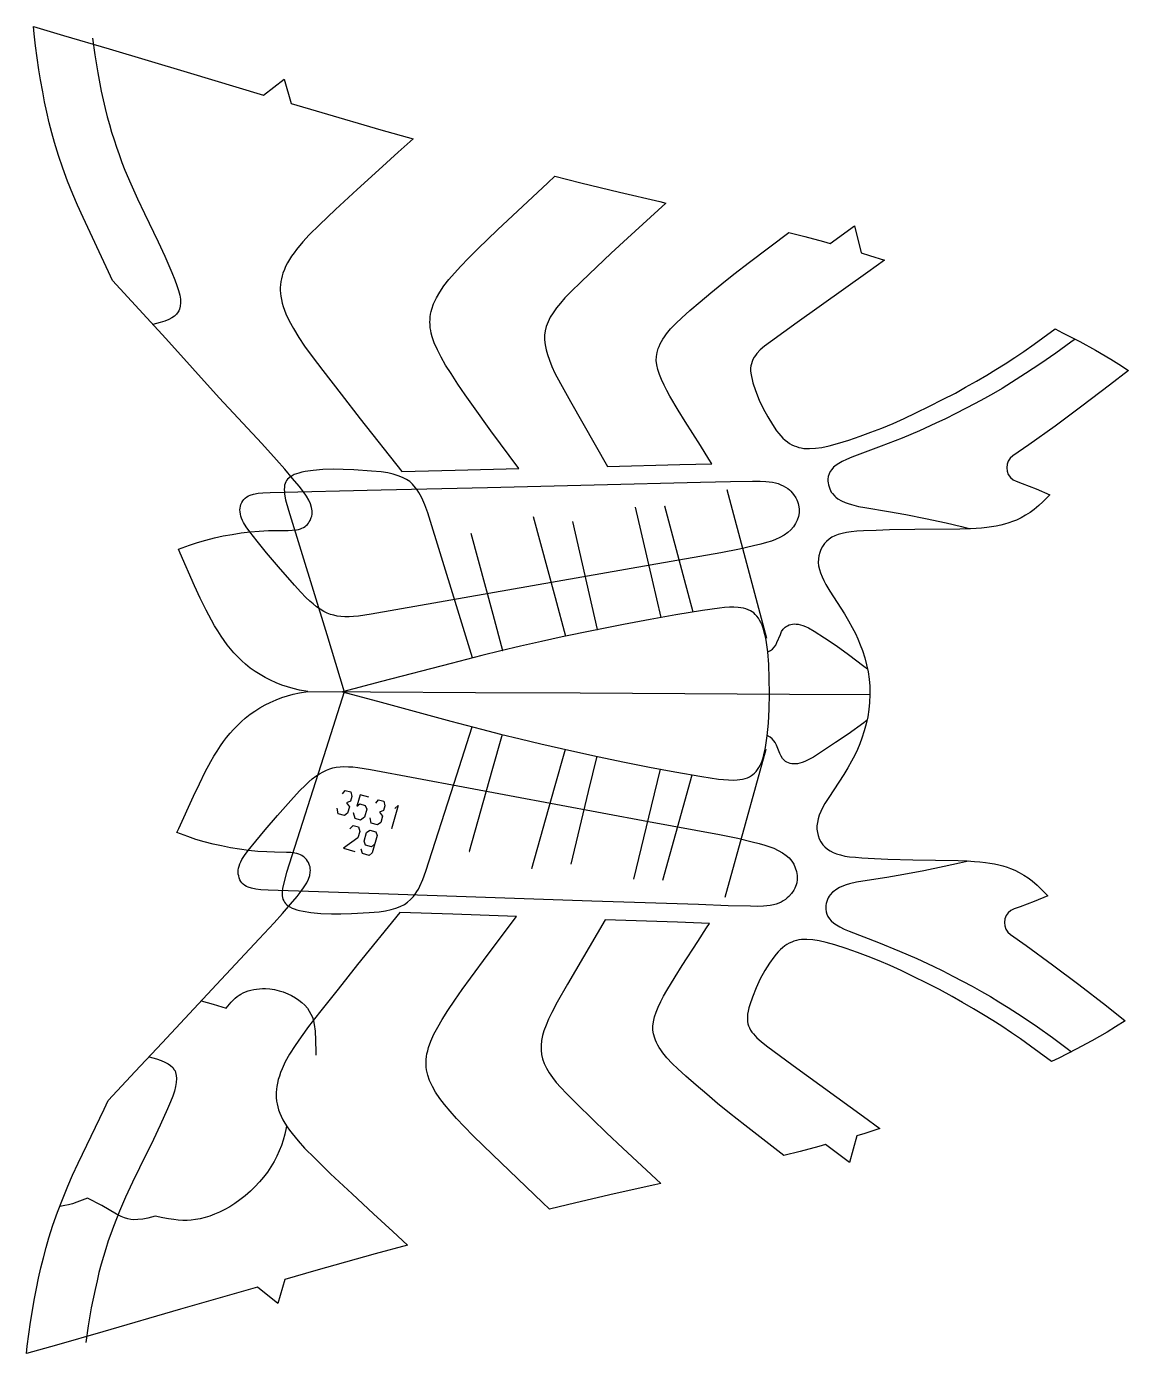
# Model space of a CAD drawing. Extents: x 0 to 536, y 0 to 385.
# Drawn here: x 204.3 to 358, y 0 to 184.9 of the extents above; entities that cross this region are included whole.
import ezdxf

# ---------------------------------------------------------------- set-up
doc = ezdxf.new("R2010")
doc.units = 0
doc.header["$MEASUREMENT"] = 0
doc.layers.add('001', color=7, linetype='CONTINUOUS')

msp = doc.modelspace()

# ---------------------------------------------------------------- linework, layer by layer
at = {"layer": '001', "color": 7, "linetype": 'CONTINUOUS'}
for points in [[(321.15, 86.775), (320.825, 85.75), (320.525, 84.95), (320.175, 84.15), (319.825, 83.375), (319.375, 82.55), (318.85, 81.625), (318.275, 80.675), (316.2, 77.5), (315.65, 76.625), (315.325, 76.05), (315.075, 75.525), (314.875, 75), (314.725, 74.525), (314.6, 74), (314.55, 73.525), (314.55, 73.05), (314.6, 72.625), (314.7, 72.175), (314.875, 71.725), (315.1, 71.3), (315.375, 70.9), (315.65, 70.6), (316, 70.275), (316.4, 70.025), (316.825, 69.8), (317.275, 69.625), (317.825, 69.475), (318.45, 69.325), (319.1, 69.225), (319.9, 69.15), (320.825, 69.075), (322.575, 69), (324.45, 68.9), (327.925, 68.8), (334.25, 68.7), (335.475, 68.65), (336.525, 68.575), (337.275, 68.525), (338.025, 68.425), (338.65, 68.35), (339.3, 68.225), (339.925, 68.075), (340.45, 67.95), (341.05, 67.775), (341.55, 67.575), (342.125, 67.35), (342.75, 67.025), (343.375, 66.675), (343.975, 66.275), (344.55, 65.85), (345.225, 65.275), (345.775, 64.775), (346.725, 63.8), (344.825, 63), (342.875, 62.25), (342.025, 61.95), (341.575, 61.725), (341.2, 61.425), (340.925, 61.025), (340.725, 60.575), (340.675, 60.075), (340.725, 59.6), (340.875, 59.15), (341.15, 58.725), (341.525, 58.4), (343.7, 56.875), (347.4, 54.175), (351.075, 51.4), (354.9, 48.425), (357.5, 46.35), (356.175, 45.5), (355.025, 44.8), (352.875, 43.575), (350.7, 42.4), (348.275, 41.175), (347.225, 40.675), (345.525, 41.95), (344.325, 42.825), (342.9, 43.825), (341.65, 44.7), (340.3, 45.6), (339.05, 46.4), (337.775, 47.2), (336.35, 48.05), (334.825, 48.925), (333.4, 49.725), (331.625, 50.7), (329.85, 51.625), (327.95, 52.55), (326.3, 53.35), (324.775, 54.05), (323.2, 54.725), (321.7, 55.325), (320.175, 55.9), (318.6, 56.45), (317.05, 56.925), (315.85, 57.275), (314.875, 57.5), (313.975, 57.625), (313.15, 57.7), (312.775, 57.7), (312.375, 57.675), (312, 57.625), (311.675, 57.55), (311.3, 57.45), (311.025, 57.325), (310.675, 57.175), (310.35, 57), (310.05, 56.8), (309.725, 56.525), (309.45, 56.275), (309.125, 55.95), (308.85, 55.625), (308.525, 55.225), (307.925, 54.4), (307.275, 53.35), (306.65, 52.2), (306.075, 50.975), (305.55, 49.675), (305.175, 48.6), (305.05, 48.15), (304.95, 47.7), (304.875, 47.3), (304.85, 46.925), (304.85, 46.575), (304.875, 46.25), (304.925, 45.95), (305.025, 45.65), (305.125, 45.375), (305.3, 45.05), (305.475, 44.775), (305.7, 44.525), (306.15, 44), (306.75, 43.475), (307.525, 42.85), (311.225, 40.15), (321.025, 33.025), (323.325, 31.35), (321.225, 30.675), (320.1, 30.35), (319.1, 26.6), (315.75, 29.1), (314.825, 28.85), (312.2, 28.15), (309.95, 27.6), (304.5, 31.825), (302.375, 33.5), (300.7, 34.85), (299.175, 36.125), (297.7, 37.375), (296.275, 38.625), (295.15, 39.65), (294.35, 40.425), (293.625, 41.2), (293.05, 41.9), (292.775, 42.3), (292.55, 42.625), (292.35, 42.975), (292.175, 43.325), (292.025, 43.65), (291.925, 43.95), (291.775, 44.525), (291.725, 44.8), (291.675, 45.1), (291.675, 45.625), (291.75, 46.225), (291.9, 46.9), (292.125, 47.575), (292.425, 48.275), (292.8, 49.05), (293.175, 49.775), (293.625, 50.575), (294.8, 52.5), (295.775, 54.075), (297.95, 57.425), (299.15, 59.3), (299.55, 59.925), (295.125, 60.1), (285, 60.45), (279.775, 51.475), (278.35, 48.95), (277.575, 47.525), (277.125, 46.6), (276.775, 45.75), (276.475, 44.975), (276.275, 44.3), (276.15, 43.6), (276.075, 42.925), (276.075, 42.25), (276.15, 41.65), (276.275, 41.05), (276.525, 40.4), (276.825, 39.775), (277.2, 39.125), (277.675, 38.45), (278.2, 37.775), (278.825, 37.05), (279.625, 36.225), (281.125, 34.725), (283.2, 32.7), (285.2, 30.75), (287.5, 28.6), (292.775, 23.675), (291.925, 23.5), (286.275, 22.225), (280.925, 21), (277.25, 20.125), (276.275, 21.05), (269.35, 27.675), (266.625, 30.35), (265.35, 31.65), (264.3, 32.75), (263.4, 33.75), (262.625, 34.675), (261.975, 35.525), (261.375, 36.4), (260.925, 37.225), (260.7, 37.675), (260.55, 38.05), (260.3, 38.775), (260.2, 39.15), (260.125, 39.525), (260.075, 39.9), (260.05, 40.275), (260.05, 40.6), (260.075, 40.975), (260.125, 41.375), (260.175, 41.775), (260.275, 42.175), (260.4, 42.65), (260.7, 43.525), (261.125, 44.475), (261.675, 45.475), (262.3, 46.55), (263.075, 47.775), (264.075, 49.225), (265.1, 50.725), (266.25, 52.325), (268.725, 55.65), (272.65, 60.9), (263.8, 61.2), (256.375, 61.475), (250.5, 54.2), (247.775, 50.775), (245.2, 47.525), (243.675, 45.55), (242.625, 44.125), (241.8, 42.925), (241.025, 41.725), (240.425, 40.625), (239.975, 39.65), (239.775, 39.15), (239.6, 38.65), (239.45, 38.175), (239.325, 37.675), (239.25, 37.2), (239.2, 36.85), (239.15, 36.35), (239.15, 36), (239.15, 35.65), (239.2, 35.175), (239.275, 34.775), (239.375, 34.375), (239.5, 33.975), (239.675, 33.475), (239.85, 33.075), (240.1, 32.575), (240.375, 32.1), (240.675, 31.6), (241, 31.125), (241.375, 30.65), (242.2, 29.625), (243.125, 28.625), (244.525, 27.2), (246.75, 25.05), (249.725, 22.225), (252.7, 19.45), (255.4, 16.975), (257.475, 15.1), (252.95, 13.875), (244.675, 11.55), (240.375, 10.325), (239.375, 6.975), (236.55, 9.25), (225.825, 6.15), (214.975, 3), (208.55, 1.175), (204.35, 0), (204.45, 1), (204.675, 2.675), (204.925, 4.35), (205.175, 6), (205.425, 7.425), (205.725, 9.075), (206.025, 10.475), (206.35, 11.925), (206.7, 13.35), (207.1, 14.775), (207.475, 16.125), (208.025, 17.9), (208.65, 19.675), (209.35, 21.475), (210.1, 23.3), (210.775, 24.825), (211.55, 26.525), (215.175, 34.05), (215.725, 35.275), (219.5, 39.275), (223.25, 43.275), (230.825, 51.425), (236.8, 57.775), (238.875, 60.025), (240.025, 61.325), (241.15, 62.6), (242.075, 63.7), (242.65, 64.425), (243.075, 65.025), (243.425, 65.6), (243.65, 66.1), (243.825, 66.625), (243.9, 67.075), (243.925, 67.35), (243.9, 67.55), (243.875, 67.8), (243.8, 68), (243.65, 68.4), (243.525, 68.625), (243.4, 68.825), (243.25, 69), (243.075, 69.15), (242.925, 69.275), (242.725, 69.4), (242.525, 69.5), (242.3, 69.6), (242.05, 69.675), (241.775, 69.725), (241.175, 69.8), (240.6, 69.825), (238.9, 69.85), (237.85, 69.9), (236.575, 69.975), (235.3, 70.1), (234.05, 70.275), (232.8, 70.475), (231.55, 70.725), (230.35, 71), (229.125, 71.3), (227.975, 71.65), (226.85, 72.05), (225.325, 72.6), (225.575, 73.15), (227.625, 77.675), (228.45, 79.4), (229.275, 81.075), (230.025, 82.475), (230.475, 83.225), (230.925, 83.95), (231.4, 84.675), (231.825, 85.275), (232.25, 85.85), (232.725, 86.425), (233.2, 86.95), (233.7, 87.475), (234.3, 88.075), (234.85, 88.55), (235.525, 89.075), (236.2, 89.525), (236.875, 89.975), (237.6, 90.375), (238.325, 90.725), (239.175, 91.1), (239.95, 91.4), (240.725, 91.65), (241.525, 91.875), (242.4, 92.075), (243.575, 92.25), (242.4, 92.45), (241.525, 92.675), (240.725, 92.9), (239.95, 93.15), (239.175, 93.45), (238.35, 93.825), (237.625, 94.2), (236.9, 94.625), (236.225, 95.05), (235.55, 95.525), (234.9, 96.05), (234.35, 96.525), (233.75, 97.125), (233.25, 97.65), (232.775, 98.2), (232.325, 98.775), (231.9, 99.375), (231.475, 99.975), (231, 100.7), (230.575, 101.425), (230.125, 102.175), (229.4, 103.6), (228.575, 105.25), (227.775, 107), (225.775, 111.55), (225.525, 112.1), (227.05, 112.65), (228.2, 113.025), (229.35, 113.35), (230.55, 113.65), (231.775, 113.925), (233.025, 114.15), (234.275, 114.35), (235.525, 114.5), (236.8, 114.6), (238.1, 114.675), (239.15, 114.7), (240.825, 114.7), (241.4, 114.725), (242, 114.8), (242.275, 114.85), (242.55, 114.925), (242.75, 115.025), (242.975, 115.125), (243.175, 115.25), (243.325, 115.375), (243.5, 115.525), (243.65, 115.7), (243.775, 115.9), (243.9, 116.1), (244.05, 116.5), (244.125, 116.7), (244.15, 116.95), (244.175, 117.175), (244.175, 117.425), (244.1, 117.9), (243.925, 118.4), (243.7, 118.925), (243.375, 119.475), (242.95, 120.1), (242.375, 120.85), (241.45, 121.95), (240.35, 123.225), (239.2, 124.525), (237.15, 126.8), (231.225, 133.2), (223.75, 141.45), (220.05, 145.475), (216.325, 149.525), (215.775, 150.75), (212.225, 158.325), (211.475, 160.025), (210.825, 161.55), (210.075, 163.375), (209.4, 165.2), (208.8, 166.975), (208.25, 168.775), (207.9, 170.1), (207.525, 171.525), (207.175, 172.975), (206.875, 174.425), (206.6, 175.825), (206.3, 177.475), (206.075, 178.9), (205.825, 180.575), (205.6, 182.225), (205.4, 183.9), (205.3, 184.925), (209.5, 183.675), (215.875, 181.8), (226.725, 178.55), (237.4, 175.35), (240.25, 177.575), (241.225, 174.2), (245.5, 172.925), (253.75, 170.525), (258.275, 169.275), (256.175, 167.425), (253.45, 164.975), (250.425, 162.225), (247.425, 159.425), (245.175, 157.3), (243.775, 155.9), (242.85, 154.9), (242, 153.875), (241.65, 153.4), (241.3, 152.925), (241, 152.45), (240.725, 151.975), (240.475, 151.475), (240.3, 151.075), (240.1, 150.575), (239.975, 150.175), (239.875, 149.775), (239.8, 149.375), (239.75, 148.925), (239.725, 148.55), (239.725, 148.2), (239.75, 147.725), (239.8, 147.35), (239.9, 146.875), (240, 146.375), (240.15, 145.9), (240.325, 145.4), (240.5, 144.9), (240.95, 143.925), (241.55, 142.825), (242.3, 141.6), (243.125, 140.4), (244.175, 138.95), (245.675, 136.975), (248.2, 133.675), (250.875, 130.25), (256.675, 122.9), (264.125, 123.1), (272.975, 123.325), (269.1, 128.6), (266.675, 131.95), (265.525, 133.575), (264.5, 135.075), (263.55, 136.55), (262.775, 137.75), (262.15, 138.85), (261.625, 139.875), (261.2, 140.825), (260.9, 141.7), (260.775, 142.175), (260.7, 142.575), (260.625, 142.95), (260.6, 143.35), (260.575, 143.75), (260.6, 144.05), (260.625, 144.45), (260.675, 144.825), (260.75, 145.2), (260.85, 145.55), (261.1, 146.3), (261.275, 146.65), (261.5, 147.125), (261.95, 147.925), (262.55, 148.8), (263.225, 149.65), (264, 150.575), (264.9, 151.55), (265.975, 152.625), (267.275, 153.925), (270.025, 156.575), (277.025, 163.125), (278, 164.05), (281.65, 163.125), (287, 161.85), (292.625, 160.525), (293.475, 160.325), (288.15, 155.45), (285.85, 153.325), (283.8, 151.4), (281.725, 149.4), (280.2, 147.9), (279.4, 147.1), (278.775, 146.375), (278.225, 145.7), (277.75, 145.025), (277.375, 144.4), (277.05, 143.775), (276.8, 143.125), (276.675, 142.525), (276.575, 141.925), (276.575, 141.25), (276.65, 140.575), (276.775, 139.875), (276.975, 139.2), (277.25, 138.425), (277.6, 137.55), (278.025, 136.625), (278.775, 135.2), (280.175, 132.675), (285.325, 123.625), (295.45, 123.9), (299.875, 124), (299.475, 124.65), (298.3, 126.525), (296.175, 129.9), (295.2, 131.475), (294.05, 133.425), (293.6, 134.225), (293.25, 134.95), (292.875, 135.725), (292.575, 136.45), (292.375, 137.125), (292.225, 137.775), (292.15, 138.375), (292.175, 138.925), (292.2, 139.225), (292.25, 139.5), (292.425, 140.075), (292.525, 140.35), (292.675, 140.7), (292.85, 141.05), (293.05, 141.375), (293.275, 141.7), (293.575, 142.1), (294.15, 142.8), (294.875, 143.55), (295.7, 144.325), (296.825, 145.35), (298.25, 146.575), (299.75, 147.825), (301.275, 149.075), (302.975, 150.4), (305.125, 152.075), (310.625, 156.225), (312.85, 155.65), (315.475, 154.95), (316.4, 154.675), (319.775, 157.15), (320.725, 153.375), (321.85, 153.025), (323.95, 152.35), (321.625, 150.675), (311.775, 143.675), (308.05, 141), (307.25, 140.4), (306.65, 139.85), (306.175, 139.35), (305.975, 139.1), (305.8, 138.825), (305.625, 138.525), (305.5, 138.225), (305.4, 137.925), (305.35, 137.65), (305.3, 137.3), (305.3, 136.95), (305.35, 136.6), (305.4, 136.175), (305.5, 135.725), (305.625, 135.275), (305.975, 134.2), (306.5, 132.875), (307.05, 131.675), (307.675, 130.525), (308.325, 129.45), (308.9, 128.6), (309.225, 128.2), (309.5, 127.875), (309.8, 127.55), (310.1, 127.3), (310.425, 127.05), (310.725, 126.825), (311.025, 126.65), (311.375, 126.475), (311.675, 126.375), (312.025, 126.25), (312.35, 126.2), (312.725, 126.125), (313.125, 126.1), (313.525, 126.1), (314.325, 126.15), (315.225, 126.275), (316.225, 126.5), (317.4, 126.825), (318.975, 127.3), (320.55, 127.825), (322.075, 128.375), (323.575, 128.975), (325.15, 129.625), (326.7, 130.3), (328.35, 131.075), (330.25, 132), (332.05, 132.925), (333.85, 133.85), (335.275, 134.65), (336.8, 135.525), (338.225, 136.35), (339.5, 137.125), (340.775, 137.925), (342.15, 138.8), (343.4, 139.65), (344.825, 140.65), (346.05, 141.525), (347.75, 142.775), (348.8, 142.25), (351.2, 141.025), (353.375, 139.825), (355.5, 138.575), (356.65, 137.85), (357.975, 136.975), (355.35, 134.925), (351.475, 132), (347.775, 129.25), (344.075, 126.625), (341.85, 125.1), (341.5, 124.775), (341.225, 124.375), (341.05, 123.925), (341, 123.425), (341.05, 122.95), (341.225, 122.5), (341.525, 122.1), (341.9, 121.775), (342.325, 121.55), (343.175, 121.25), (345.125, 120.475), (347.025, 119.65), (346.05, 118.675), (345.5, 118.175), (344.825, 117.625), (344.25, 117.2), (343.625, 116.825), (343, 116.475), (342.375, 116.15), (341.8, 115.925), (341.3, 115.75), (340.7, 115.575), (340.175, 115.425), (339.55, 115.3), (338.9, 115.2), (338.25, 115.1), (337.5, 115.025), (336.75, 114.975), (335.725, 114.925), (334.475, 114.9), (328.175, 114.85), (324.675, 114.775), (322.8, 114.7), (321.05, 114.625), (320.125, 114.575), (319.325, 114.5), (318.675, 114.4), (318.05, 114.275), (317.5, 114.125), (317.05, 113.95), (316.625, 113.75), (316.225, 113.475), (315.875, 113.175), (315.575, 112.875), (315.325, 112.475), (315.1, 112.05), (314.925, 111.625), (314.8, 111.15), (314.75, 110.725), (314.725, 110.25), (314.775, 109.775), (314.9, 109.25), (315.05, 108.775), (315.25, 108.25), (315.5, 107.725), (315.8, 107.15), (316.35, 106.25), (318.375, 103.075), (318.95, 102.1), (319.475, 101.175), (319.9, 100.35), (320.25, 99.575), (320.575, 98.775), (320.9, 97.95), (321.225, 96.95), (321.475, 95.975), (321.675, 95), (321.825, 93.975), (321.9, 93), (321.925, 91.85), (321.875, 90.7), (321.8, 89.75), (321.625, 88.725), (321.425, 87.75)], [(252.4, 103.05), (250.625, 102.775), (249.95, 102.7), (249.325, 102.675), (248.725, 102.675), (248.175, 102.7), (247.65, 102.775), (247.175, 102.875), (246.75, 103), (246.275, 103.175), (245.8, 103.4), (245.3, 103.725), (244.775, 104.05), (244.3, 104.45), (243.825, 104.85), (243.3, 105.35), (242.575, 106.075), (241.725, 107.05), (239.5, 109.625), (237.825, 111.6), (236.5, 113.2), (235.475, 114.5), (234.975, 115.2), (234.6, 115.8), (234.45, 116.1), (234.325, 116.4), (234.225, 116.7), (234.175, 116.95), (234.125, 117.275), (234.1, 117.55), (234.125, 117.8), (234.175, 118.075), (234.25, 118.325), (234.375, 118.6), (234.5, 118.825), (234.65, 119.025), (234.85, 119.2), (235.05, 119.375), (235.275, 119.5), (235.55, 119.625), (236, 119.775), (236.625, 119.875), (237.3, 119.95), (238.3, 119.975), (253.775, 120.35), (268.625, 120.7), (283.475, 121.05), (298.325, 121.425), (302.475, 121.5), (305.575, 121.55), (306.625, 121.575), (307.4, 121.525), (307.875, 121.475), (308.325, 121.425), (308.775, 121.325), (309.15, 121.225), (309.525, 121.075), (309.85, 120.925), (310.15, 120.75), (310.475, 120.55), (310.7, 120.35), (310.925, 120.15), (311.275, 119.725), (311.6, 119.25), (311.725, 118.975), (311.825, 118.725), (311.925, 118.475), (311.975, 118.225), (312.05, 117.725), (312.05, 117.475), (312.05, 117.175), (311.95, 116.65), (311.775, 116.125), (311.55, 115.65), (311.275, 115.2), (310.9, 114.775), (310.5, 114.425), (309.975, 114.05), (309.375, 113.725), (308.75, 113.45), (308.2, 113.225), (307.5, 113.025), (306.7, 112.8), (305.7, 112.55), (303.725, 112.1), (301.15, 111.6), (291.275, 109.875), (278.325, 107.6), (265.35, 105.325)], [(307.95, 91.925), (307.9, 94.075), (307.825, 96), (307.675, 97.775), (307.5, 99.075), (307.4, 99.7), (307.3, 100.2), (307.15, 100.7), (307.025, 101.1), (306.9, 101.5), (306.725, 101.875), (306.55, 102.2), (306.375, 102.475), (306.15, 102.775), (305.95, 103), (305.75, 103.2), (305.5, 103.375), (305.275, 103.5), (304.95, 103.65), (304.625, 103.775), (304.3, 103.85), (303.925, 103.925), (303.55, 103.975), (302.975, 104), (302.35, 104), (301.65, 103.95), (300.95, 103.875), (298.6, 103.525), (294.85, 102.925), (291.3, 102.3), (287.575, 101.6), (283.4, 100.775), (279.025, 99.85), (276.125, 99.225), (273.225, 98.575), (270.475, 97.925), (267.825, 97.275), (263.55, 96.175), (253.825, 93.625), (248.4, 92.225), (253.8, 90.775), (263.525, 88.125), (267.775, 87), (270.425, 86.325), (273.15, 85.65), (276.05, 84.95), (278.95, 84.3), (283.3, 83.325), (287.475, 82.45), (291.2, 81.725), (294.725, 81.075), (298.5, 80.425), (300.825, 80.05), (301.525, 79.975), (302.225, 79.925), (302.85, 79.9), (303.425, 79.925), (303.8, 79.975), (304.175, 80.025), (304.525, 80.125), (304.85, 80.225), (305.15, 80.375), (305.4, 80.525), (305.625, 80.675), (305.85, 80.875), (306.05, 81.1), (306.275, 81.4), (306.45, 81.65), (306.625, 82), (306.8, 82.375), (306.95, 82.75), (307.075, 83.175), (307.2, 83.65), (307.325, 84.175), (307.425, 84.775), (307.6, 86.075), (307.775, 87.85), (307.9, 89.775)], [(252.3, 81.375), (265.225, 78.975), (278.15, 76.575), (291.075, 74.15), (300.95, 72.325), (303.525, 71.8), (305.5, 71.325), (306.475, 71.075), (307.3, 70.85), (307.975, 70.625), (308.525, 70.4), (309.15, 70.1), (309.75, 69.775), (310.25, 69.4), (310.675, 69.05), (311.025, 68.625), (311.3, 68.175), (311.525, 67.675), (311.7, 67.15), (311.775, 66.625), (311.8, 66.35), (311.775, 66.075), (311.725, 65.575), (311.65, 65.325), (311.55, 65.075), (311.45, 64.825), (311.325, 64.575), (311, 64.1), (310.625, 63.675), (310.4, 63.475), (310.175, 63.275), (309.85, 63.075), (309.55, 62.9), (309.225, 62.75), (308.85, 62.625), (308.475, 62.525), (308.025, 62.425), (307.575, 62.375), (307.1, 62.325), (306.325, 62.3), (305.275, 62.325), (302.15, 62.4), (298.025, 62.55), (283.175, 63.05), (268.325, 63.55), (253.475, 64.05), (238.025, 64.575), (237.025, 64.625), (236.325, 64.7), (235.725, 64.825), (235.25, 64.975), (235, 65.1), (234.775, 65.225), (234.575, 65.4), (234.375, 65.6), (234.225, 65.775), (234.1, 66.025), (234, 66.275), (233.925, 66.55), (233.875, 66.8), (233.85, 67.075), (233.875, 67.35), (233.9, 67.65), (233.975, 67.925), (234.075, 68.225), (234.225, 68.525), (234.375, 68.825), (234.725, 69.4), (235.25, 70.1), (236.3, 71.4), (237.625, 72.975), (239.325, 74.95), (241.575, 77.5), (242.45, 78.45), (243.175, 79.175), (243.7, 79.675), (244.175, 80.075), (244.675, 80.45), (245.175, 80.775), (245.7, 81.075), (246.15, 81.3), (246.625, 81.475), (247.075, 81.6), (247.525, 81.7), (248.075, 81.775), (248.6, 81.8), (249.225, 81.775), (249.825, 81.75), (250.525, 81.675)]]:
    msp.add_lwpolyline(points, close=True, dxfattribs=at)
for points in [[(213.525, 183.3), (213.85, 180.975), (214.275, 178.45), (214.75, 175.925), (215.025, 174.7), (215.3, 173.525), (215.6, 172.35), (215.9, 171.275), (216.2, 170.2), (216.55, 169.125), (216.875, 168.125), (217.25, 167.075), (217.65, 166), (218.075, 164.925), (218.9, 163), (219.825, 160.9), (220.775, 158.875), (222.7, 154.925), (223.625, 152.925), (224.6, 150.65), (225.025, 149.625), (225.3, 148.85), (225.55, 148.15), (225.7, 147.5), (225.8, 146.925), (225.825, 146.4), (225.775, 145.95), (225.675, 145.525), (225.6, 145.3), (225.5, 145.15), (225.275, 144.85), (224.975, 144.575), (224.6, 144.325), (224.175, 144.1), (223.625, 143.875), (223, 143.675), (221.95, 143.4)], [(221.95, 143.4), (221.963, 143.4)], [(221.95, 143.4), (221.963, 143.4)], [(350.525, 141.375), (349.925, 140.925), (347.85, 139.425), (345.775, 137.975), (343.625, 136.55), (341.675, 135.3), (340.35, 134.5), (339.15, 133.8), (337.925, 133.1), (336.6, 132.375), (335.25, 131.675), (333.9, 130.975), (332.45, 130.275), (331.125, 129.65), (328.825, 128.6), (326.425, 127.575), (323.5, 126.425), (319.4, 124.9), (318.675, 124.6), (318.075, 124.3), (317.6, 124.05), (317.225, 123.775), (316.875, 123.5), (316.6, 123.175), (316.4, 122.9), (316.225, 122.575), (316.125, 122.225), (316.075, 121.85), (316.075, 121.575), (316.1, 121.325), (316.15, 121.05), (316.225, 120.775), (316.325, 120.5), (316.425, 120.275), (316.55, 120.05), (316.7, 119.85), (317.025, 119.475), (317.2, 119.325), (317.45, 119.125), (317.95, 118.825), (318.5, 118.575), (318.875, 118.45), (319.35, 118.3), (320.35, 118.05), (321.225, 117.9), (324.525, 117.35), (326.925, 116.9), (329.7, 116.35), (332.55, 115.75), (334.675, 115.25), (335.9, 114.925)], [(266.525, 96.95), (264.1, 104.8), (260.275, 117.15), (259.875, 118.275), (259.475, 119.225), (259.25, 119.65), (259.05, 119.975), (258.825, 120.35), (258.6, 120.65), (258.175, 121.125), (257.775, 121.5), (257.325, 121.8), (256.775, 122.1), (256.175, 122.325), (255.475, 122.55), (254.7, 122.725), (253.8, 122.85), (252.425, 122.975), (250, 123.15), (248.5, 123.2), (247.15, 123.225), (245.675, 123.175), (244.3, 123.05), (243.2, 122.9), (242.725, 122.8), (242.325, 122.7), (242, 122.6), (241.675, 122.475), (241.4, 122.325), (241.175, 122.2), (240.925, 122), (240.75, 121.85), (240.6, 121.65), (240.5, 121.475), (240.4, 121.25), (240.325, 121), (240.3, 120.75), (240.275, 120.425), (240.3, 120.1), (240.325, 119.75), (240.475, 118.95), (240.875, 117.525), (246.225, 100.175), (248.65, 92.225), (246.125, 84.3), (240.6, 67.025), (240.2, 65.6), (240.05, 64.8), (240, 64.45), (240, 64.125), (240, 63.8), (240.05, 63.55), (240.1, 63.3), (240.2, 63.075), (240.3, 62.9), (240.45, 62.7), (240.625, 62.525), (240.85, 62.35), (241.075, 62.225), (241.375, 62.075), (241.675, 61.95), (242.025, 61.825), (242.425, 61.725), (242.9, 61.625), (243.975, 61.45), (245.375, 61.325), (246.85, 61.25), (248.175, 61.25), (249.675, 61.3), (252.125, 61.45), (253.5, 61.55), (254.375, 61.675), (255.175, 61.85), (255.85, 62.05), (256.45, 62.275), (257.025, 62.575), (257.475, 62.875), (257.875, 63.25), (258.3, 63.7), (258.525, 64), (258.775, 64.375), (258.975, 64.7), (259.175, 65.125), (259.6, 66.05), (260, 67.2), (263.95, 79.5), (266.475, 87.325)], [(307.575, 99.625), (304.775, 110.1), (302.05, 120.35)], [(302.05, 120.35), (302.062, 120.35)], [(302.05, 120.35), (302.062, 120.35)], [(275, 116.65), (278.05, 105.375), (279.5, 99.95)], [(289.225, 117.95), (291.575, 107.775), (292.775, 102.575)], [(297.275, 103.325), (296.075, 107.825), (293.35, 118.075)], [(293.35, 118.075), (293.363, 118.075)], [(293.35, 118.075), (293.363, 118.075)], [(280.45, 115.95), (282.8, 105.775), (283.925, 100.875)], [(335.9, 114.925), (335.913, 114.925)], [(335.9, 114.925), (335.913, 114.925)], [(266.3, 114.325), (269.35, 103.05), (270.725, 97.975)], [(252.4, 103.05), (252.412, 103.05)], [(252.4, 103.05), (252.412, 103.05)], [(292.775, 102.575), (292.788, 102.575)], [(292.775, 102.575), (292.788, 102.575)], [(279.5, 99.95), (279.512, 99.95)], [(279.5, 99.95), (279.512, 99.95)], [(283.925, 100.875), (283.938, 100.875)], [(283.925, 100.875), (283.938, 100.875)], [(307.675, 97.775), (308.075, 97.975), (308.35, 98.175), (308.6, 98.45), (308.8, 98.725), (308.975, 99.075), (309.45, 100.2), (309.625, 100.6), (309.85, 100.925), (310.1, 101.2), (310.25, 101.325), (310.45, 101.425), (310.675, 101.525), (310.925, 101.6), (311.15, 101.65), (311.425, 101.675), (311.65, 101.65), (311.925, 101.625), (312.25, 101.55), (312.6, 101.45), (312.95, 101.3), (313.35, 101.125), (314.15, 100.675), (315.575, 99.75), (317.225, 98.65), (318.95, 97.425), (321.1, 95.8), (321.575, 95.425)], [(270.725, 97.975), (270.738, 97.975)], [(270.725, 97.975), (270.738, 97.975)], [(321.575, 95.425), (321.587, 95.425)], [(321.575, 95.425), (321.587, 95.425)], [(243.575, 92.25), (252.325, 92.2), (266.925, 92.125), (281.525, 92.05), (296.125, 91.975), (310.7, 91.9), (321.925, 91.85)], [(307.95, 91.925), (307.962, 91.925)], [(307.95, 91.925), (307.962, 91.925)], [(321.925, 91.85), (321.938, 91.85)], [(321.925, 91.85), (321.938, 91.85)], [(266.475, 87.325), (266.488, 87.325)], [(266.475, 87.325), (266.488, 87.325)], [(321.55, 88.275), (321.075, 87.9), (318.875, 86.325), (317.15, 85.125), (315.475, 84.025), (314.05, 83.125), (313.25, 82.675), (312.85, 82.5), (312.5, 82.35), (312.15, 82.25), (311.825, 82.175), (311.55, 82.15), (311.325, 82.15), (311.05, 82.175), (310.825, 82.225), (310.575, 82.3), (310.35, 82.4), (310.175, 82.5), (310, 82.625), (309.75, 82.9), (309.55, 83.225), (309.375, 83.625), (308.9, 84.775), (308.725, 85.125), (308.525, 85.4), (308.3, 85.675), (308.025, 85.875), (307.6, 86.1)], [(270.65, 86.25), (269.225, 81.2), (266.075, 69.95)], [(307.6, 86.1), (307.613, 86.1)], [(307.6, 86.1), (307.613, 86.1)], [(321.15, 86.775), (321.163, 86.775)], [(321.15, 86.775), (321.163, 86.775)], [(279.425, 84.175), (277.9, 78.775), (274.75, 67.55)], [(283.85, 83.225), (282.65, 78.325), (280.225, 68.175)], [(301.75, 63.575), (304.6, 73.8), (307.475, 84.225)], [(307.475, 84.225), (307.488, 84.225)], [(307.475, 84.225), (307.488, 84.225)], [(252.3, 81.375), (252.312, 81.375)], [(252.3, 81.375), (252.312, 81.375)], [(292.675, 81.45), (291.425, 76.25), (288.975, 66.1)], [(293.075, 65.95), (295.9, 76.15), (297.15, 80.65)], [(297.15, 80.65), (297.163, 80.65)], [(297.15, 80.65), (297.163, 80.65)], [(248.4, 78), (248.775, 78.475), (249.55, 78.25), (249.7, 77.625), (249.5, 76.975), (248.975, 76.725), (249.375, 76.2), (249.1, 75.3), (248.7, 74.95), (247.775, 75.225), (247.65, 75.975)], [(252.075, 77.525), (250.85, 77.875), (250.4, 76.25), (250.825, 76.6), (251.575, 76.375), (251.775, 75.875), (251.45, 74.75), (250.925, 74.325), (250.15, 74.55), (249.95, 75.325)], [(247.65, 75.975), (247.662, 75.975)], [(247.65, 75.975), (247.662, 75.975)], [(253.025, 76.675), (253.4, 77.15), (254.15, 76.95), (254.3, 76.325), (254.125, 75.65), (253.575, 75.425), (253.975, 74.875), (253.725, 73.975), (253.3, 73.65), (252.4, 73.9), (252.25, 74.65)], [(255.7, 75.925), (256.15, 76.375), (255.225, 73.1)], [(249.95, 75.325), (249.963, 75.325)], [(249.95, 75.325), (249.963, 75.325)], [(252.25, 74.65), (252.262, 74.65)], [(252.25, 74.65), (252.262, 74.65)], [(249.425, 73.125), (249.875, 73.575), (250.65, 73.375), (250.8, 72.75), (250.55, 71.875), (248.55, 70.425), (250.1, 69.975)], [(252.875, 70.975), (252.45, 70.625), (251.6, 70.85), (251.425, 71.4), (251.75, 72.6), (252.2, 72.925), (253.025, 72.7), (253.225, 72.175), (252.525, 69.75), (252.1, 69.4), (251.175, 69.675), (251.025, 70.3)], [(255.225, 73.1), (255.238, 73.1)], [(255.225, 73.1), (255.238, 73.1)], [(251.025, 70.3), (251.037, 70.3)], [(251.025, 70.3), (251.037, 70.3)], [(250.1, 69.975), (250.113, 69.975)], [(250.1, 69.975), (250.113, 69.975)], [(266.075, 69.95), (266.087, 69.95)], [(266.075, 69.95), (266.087, 69.95)], [(335.675, 68.625), (334.425, 68.325), (332.3, 67.85), (329.425, 67.275), (326.65, 66.75), (324.275, 66.325), (320.95, 65.825), (320.075, 65.675), (319.075, 65.45), (318.6, 65.3), (318.225, 65.175), (317.675, 64.925), (317.175, 64.625), (316.925, 64.45), (316.725, 64.275), (316.4, 63.925), (316.25, 63.725), (316.125, 63.5), (316.025, 63.25), (315.925, 63), (315.85, 62.725), (315.8, 62.45), (315.775, 62.175), (315.775, 61.925), (315.825, 61.55), (315.925, 61.2), (316.075, 60.875), (316.275, 60.575), (316.55, 60.275), (316.9, 59.975), (317.275, 59.725), (317.725, 59.45), (318.35, 59.15), (319.05, 58.85), (323.125, 57.275), (326.05, 56.075), (328.45, 55.05), (330.75, 53.975), (332.075, 53.325), (333.5, 52.6), (334.85, 51.9), (336.175, 51.175), (337.5, 50.425), (338.725, 49.725), (339.925, 49.025), (341.225, 48.2), (343.175, 46.95), (345.3, 45.5), (347.375, 44.025), (349.425, 42.5), (350.025, 42.05)], [(274.75, 67.55), (274.762, 67.55)], [(274.75, 67.55), (274.762, 67.55)], [(280.225, 68.175), (280.238, 68.175)], [(280.225, 68.175), (280.238, 68.175)], [(288.975, 66.1), (288.988, 66.1)], [(288.975, 66.1), (288.988, 66.1)], [(228.7, 49.15), (230.35, 48.7), (232.175, 48.125), (232.9, 48.95), (233.45, 49.5), (233.725, 49.725), (234, 49.925), (234.25, 50.075), (234.575, 50.25), (234.9, 50.4), (235.25, 50.525), (235.6, 50.625), (236.025, 50.725), (236.4, 50.775), (236.85, 50.825), (237.225, 50.85), (237.675, 50.85), (238.275, 50.8), (238.925, 50.7), (239.55, 50.55), (240.15, 50.375), (240.775, 50.125), (241.3, 49.875), (241.85, 49.575), (242.325, 49.25), (242.75, 48.9), (243.15, 48.525), (243.5, 48.1), (243.775, 47.725), (244, 47.3), (244.2, 46.85), (244.35, 46.375), (244.45, 45.825), (244.575, 44.925), (244.65, 43.65), (244.7, 41.925), (244.7, 41.625)], [(221.425, 41.35), (222.475, 41.05), (223.1, 40.85), (223.65, 40.6), (224.075, 40.375), (224.425, 40.125), (224.725, 39.85), (224.95, 39.55), (225.05, 39.4), (225.125, 39.175), (225.225, 38.75), (225.275, 38.3), (225.225, 37.775), (225.125, 37.2), (224.975, 36.575), (224.725, 35.85), (224.425, 35.075), (224, 34.075), (223, 31.8), (222.05, 29.8), (220.1, 25.875), (219.125, 23.85), (218.15, 21.775), (217.325, 19.85), (216.875, 18.775), (216.475, 17.7), (216.1, 16.675), (215.75, 15.675), (215.4, 14.6), (215.075, 13.525), (214.775, 12.45), (214.45, 11.275), (214.175, 10.1), (213.9, 8.9), (213.375, 6.375), (212.95, 3.85), (212.6, 1.525)], [(244.7, 41.625), (244.713, 41.625)], [(244.7, 41.625), (244.713, 41.625)], [(350.025, 42.05), (350.038, 42.05)], [(350.025, 42.05), (350.038, 42.05)], [(240.6, 31.6), (240.55, 31.45), (240.35, 30.55), (240.125, 29.725), (239.875, 29), (239.575, 28.225), (239.25, 27.475), (238.875, 26.75), (238.425, 26), (237.925, 25.275), (237.4, 24.575), (236.85, 23.9), (236.2, 23.2), (235.575, 22.6), (234.85, 21.975), (234.1, 21.4), (233.375, 20.9), (232.7, 20.45), (231.975, 20.075), (231.275, 19.7), (230.575, 19.4), (229.9, 19.15), (229.25, 18.95), (228.55, 18.775), (227.9, 18.65), (227.325, 18.575), (226.725, 18.525), (226.125, 18.525), (225.5, 18.575), (224.875, 18.65), (224.15, 18.75), (223.35, 18.9), (222.275, 19.15), (221.275, 18.875), (220.55, 18.725), (219.875, 18.65), (219.275, 18.625), (218.875, 18.675), (218.45, 18.775), (218.025, 18.9), (217.55, 19.1), (216.9, 19.425), (214.85, 20.6), (212.85, 21.65), (211.35, 21.075), (210.75, 20.875), (210.2, 20.725), (209.675, 20.6), (208.975, 20.5)], [(208.975, 20.5), (208.988, 20.5)], [(208.975, 20.5), (208.988, 20.5)], [(212.6, 1.525), (212.613, 1.525)], [(212.6, 1.525), (212.613, 1.525)]]:
    msp.add_lwpolyline(points, dxfattribs=at)

doc.saveas('drawing.dxf')
